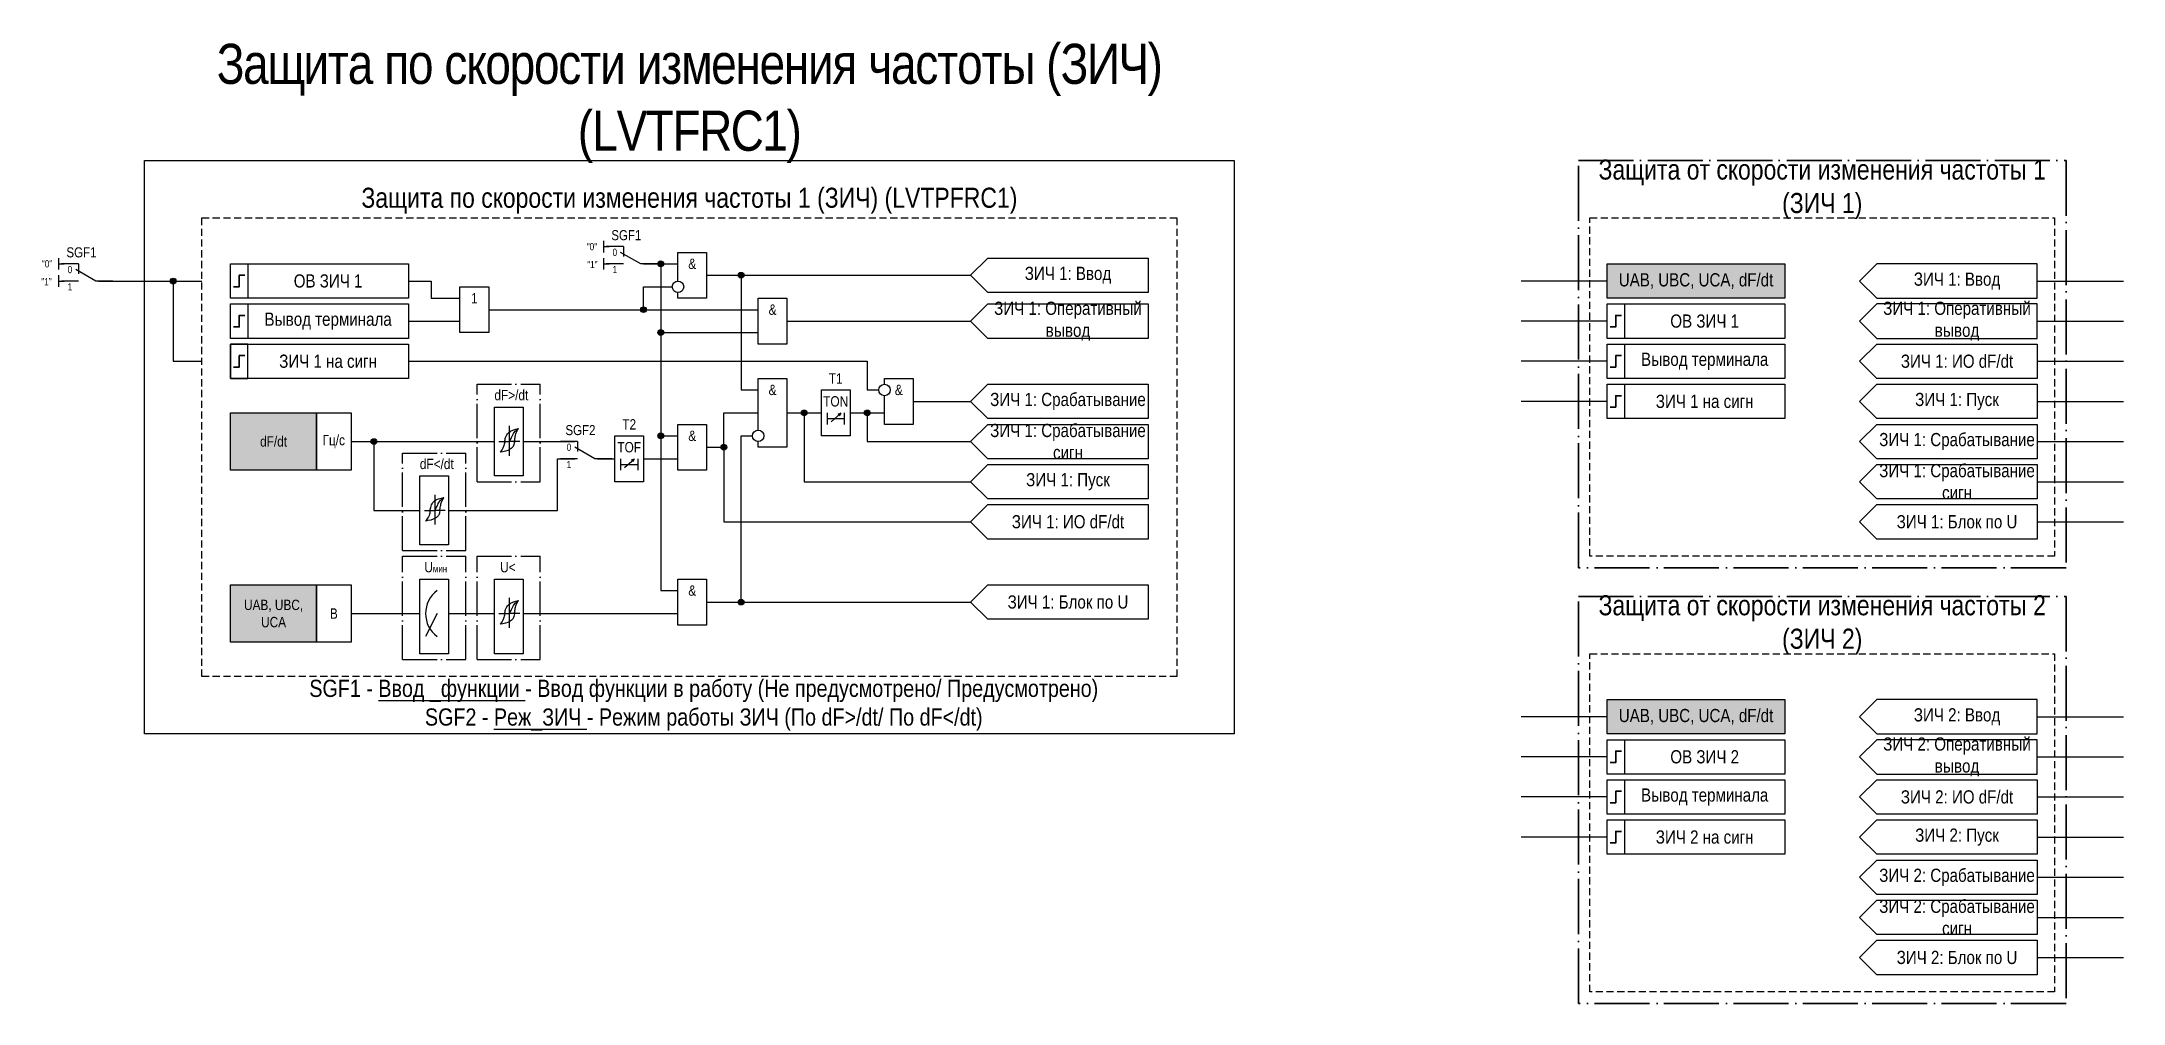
# Model space of a CAD drawing. Header units: millimetres. Extents: x -18 to 345, y -47 to 121.
import ezdxf
from ezdxf.enums import TextEntityAlignment as Align

# ---------------------------------------------------------------- set-up
doc = ezdxf.new("R2010")
doc.units = ezdxf.units.MM
doc.linetypes.add('ACAD_ISO04W100', pattern=[30, 24, -3, 0, -3])
doc.linetypes.add('штриховая2', pattern=[0.375, 0.25, -0.125])
doc.layers.add('TEXT', color=7, linetype='Continuous', lineweight=25)
doc.layers.add('Основная', color=7, linetype='Continuous')
doc.styles.add('1.8_Gost_RD', font='ARIALN.TTF', dxfattribs={"height": 1.8})
doc.styles.add('2.5_Gost_RD', font='ARIALN.TTF', dxfattribs={"height": 2.5})
doc.styles.add('3.5_Gost_RD', font='ARIALN.TTF', dxfattribs={"height": 3.5})
doc.styles.add('Вывод', font='ARIALN.TTF', dxfattribs={"height": 2.5})
doc.styles.add('Компонент', font='ARIALN.TTF', dxfattribs={"height": 3.5})

# ---------------------------------------------------------------- blocks, each defined once
blk = doc.blocks.new('*U70')
at = {"layer": 'Основная', "linetype": 'ACAD_ISO04W100', "ltscale": 0.25}
for p, q in [((0, 0), (11, 0)), ((0, -18), (0, 0)), ((11, -18), (11, 0)), ((0, -18), (11, -18))]:
    blk.add_line(p, q, dxfattribs=at)
at = {"layer": 'Основная', "style": 'Компонент'}
blk.add_attdef('ОУ', text='', height=3.5, dxfattribs=at).set_placement((11, 0), align=Align.MIDDLE_CENTER)
blk = doc.blocks.new('Точка')
at = {"ltscale": 100}
h = blk.add_hatch(color=256, dxfattribs=at)
h.dxf.hatch_style = 1
edge = h.paths.add_edge_path()
edge.add_arc((0, 0), 0.5, 0, 360)
blk.add_circle((0, 0), 0.5, dxfattribs=at)
blk = doc.blocks.new('*U90')
at = {"layer": 'Основная', "linetype": 'ACAD_ISO04W100', "ltscale": 0.25}
for p, q in [((0, 0), (11, 0)), ((0, -17), (0, 0)), ((11, -17), (11, 0)), ((0, -17), (11, -17))]:
    blk.add_line(p, q, dxfattribs=at)
at = {"layer": 'Основная', "style": 'Компонент'}
blk.add_attdef('ОУ', text='', height=3.5, dxfattribs=at).set_placement((11, 0), align=Align.MIDDLE_CENTER)
blk = doc.blocks.new('*U79')
at = {"layer": 'Основная', "color": 0}
blk.add_line((0, 0), (7, 4), dxfattribs=at)
at = {"layer": 'Основная', "ltscale": 0.35}
blk.add_line((6, 6), (6, 2.5), dxfattribs=at)
blk = doc.blocks.new('*U81')
at = {"layer": 'Основная', "color": 0}
for p, q in [((-3, 6), (-9, 6)), ((-3, 0), (-9, 0)), ((9, 0), (3, 0))]:
    blk.add_line(p, q, dxfattribs=at)
at = {"layer": 'Основная', "ltscale": 0.25, "xscale": -1}
blk.add_blockref('*U79', (3, 0), dxfattribs=at)
at = {"layer": 'Основная'}
for tag, height, style, p in [('ОУ', 3.5, 'Компонент', (-2, 10)), ('В1', 2.5, 'Вывод', (-14, 6)), ('В2', 2.5, 'Вывод', (-6, 4)), ('В3', 2.5, 'Вывод', (-6, -2))]:
    blk.add_attdef(tag, text='', height=height, dxfattribs=dict(at, style=style)).set_placement(p, align=Align.MIDDLE_CENTER)

msp = doc.modelspace()

# ---------------------------------------------------------------- hatches: boundary and pattern name
at = {"ltscale": 100, "true_color": 0xf7941d}
h = msp.add_hatch(color=30, dxfattribs=at)
h.dxf.hatch_style = 1
h.paths.add_polyline_path([(255, 82), (286, 82), (286, 76), (255, 76)])
at = {"ltscale": 100, "true_color": 0xef8637}
h = msp.add_hatch(color=30, dxfattribs=at)
h.dxf.hatch_style = 1
h.paths.add_polyline_path([(15, 56), (30, 56), (30, 46), (15, 46)])
h = msp.add_hatch(color=30, dxfattribs=at)
h.dxf.hatch_style = 1
h.paths.add_polyline_path([(15, 26), (30, 26), (30, 16), (15, 16)])
at = {"ltscale": 100, "true_color": 0xf7941d}
h = msp.add_hatch(color=30, dxfattribs=at)
h.dxf.hatch_style = 1
h.paths.add_polyline_path([(255, 6), (286, 6), (286, 0), (255, 0)])

# ---------------------------------------------------------------- linework, layer by layer
at = {"ltscale": 100}
for p, q in [((80, 86), (80, 84)), ((80, 85), (81, 85)), ((80, 83), (80, 81)), ((80, 82), (81, 82)), ((255, 79), (240, 79)), ((330, 79), (345, 79)), ((255, 72), (240, 72)), ((330, 72), (345, 72)), ((255, 65), (240, 65)), ((330, 65), (345, 65)), ((255, 58), (240, 58)), ((330, 58), (345, 58)), ((330, 51), (345, 51)), ((83.7, 46.46), (85.37, 47.95)), ((85.37, 47.95), (84.85, 47.73)), ((85.37, 47.95), (85.11, 47.48)), ((330, 44), (345, 44)), ((330, 37), (345, 37)), ((255, 3), (240, 3)), ((330, 3), (345, 3)), ((255, -4), (240, -4)), ((330, -4), (345, -4)), ((255, -11), (240, -11)), ((330, -11), (345, -11)), ((255, -18), (240, -18)), ((330, -18), (345, -18)), ((330, -25), (345, -25)), ((330, -32), (345, -32)), ((330, -39), (345, -39))]:
    msp.add_line(p, q, dxfattribs=at)
at = {"color": 6, "ltscale": 100}
for p, q in [((-15, 83), (-15, 81)), ((-15, 82), (-14, 82)), ((-15, 80), (-15, 78)), ((-15, 79), (-14, 79))]:
    msp.add_line(p, q, dxfattribs=at)
at = {"color": 7, "ltscale": 100}
for p, q in [((119.7, 54.46), (121.37, 55.95)), ((121.37, 55.95), (120.85, 55.73)), ((121.37, 55.95), (121.11, 55.48)), ((61.79, 51), (63.6, 51)), ((65.42, 51), (63.6, 51)), ((48.79, 39), (50.6, 39)), ((52.42, 39), (50.6, 39)), ((51, 21), (49, 17)), ((61.79, 21), (63.6, 21)), ((65.42, 21), (63.6, 21))]:
    msp.add_line(p, q, dxfattribs=at)
for p, q in [((63.6, 53.72), (63.6, 48.52)), ((50.6, 41.72), (50.6, 36.52)), ((63.6, 23.72), (63.6, 18.52))]:
    msp.add_line(p, q)
at = {"color": 3, "ltscale": 100}
msp.add_lwpolyline([(0, 100), (190, 100), (190, 0), (0, 0)], close=True, dxfattribs=at)
at = {"color": 251, "linetype": 'ACAD_ISO04W100', "lineweight": 30, "ltscale": 0.4, "true_color": 0x58595b}
for points in [[(250, 100), (335, 100), (335, 29), (250, 29)], [(250, 24), (335, 24), (335, -47), (250, -47)]]:
    msp.add_lwpolyline(points, close=True, dxfattribs=at)
at = {"linetype": 'штриховая2', "ltscale": 5}
for points in [[(10, 90), (180, 90), (180, 10), (10, 10)], [(252, 90), (333, 90), (333, 31), (252, 31)], [(252, 14), (333, 14), (333, -45), (252, -45)]]:
    msp.add_lwpolyline(points, close=True, dxfattribs=at)
at = {"ltscale": 100}
for points in [[(93, 79), (93, 84), (98, 84), (98, 76), (93, 76), (93, 77)], [(87, 82), (90, 82), (90, 52), (93, 52)], [(87, 82), (90, 82), (90, 25), (93, 25)], [(87, 82), (93, 82)], [(87, 82), (90, 82), (90, 70), (107, 70)], [(98, 80), (144, 80)], [(98, 80), (104, 80), (104, 60), (107, 60)], [(46, 79), (50, 79), (50, 76), (55, 76)], [(60, 74), (87, 74), (87, 78), (92, 78)], [(60, 74), (107, 74)], [(46, 72), (55, 72)], [(112, 72), (144, 72)], [(46, 65), (126, 65), (126, 60), (128, 60)], [(107, 53), (107, 53), (107, 62), (112, 62), (112, 50), (107, 50), (107, 51)], [(129, 61), (129, 62), (134, 62), (134, 54), (129, 54), (129, 59)], [(98, 50), (101, 50), (101, 56), (107, 56)], [(112, 56), (118, 56)], [(112, 56), (115, 56), (115, 44), (144, 44)], [(119, 56), (119, 54)], [(119, 55), (122, 55)], [(122, 56), (122, 54)], [(123, 56), (126, 56), (126, 51), (144, 51)], [(123, 56), (129, 56)], [(134, 58), (144, 58)], [(36, 51), (61, 51)], [(36, 51), (40, 51), (40, 39), (48, 39)], [(66, 51), (75, 51)], [(98, 23), (104, 23), (104, 52), (106, 52)], [(53, 39), (72, 39), (72, 48), (75, 48)], [(79, 48), (82, 48)], [(83, 48), (83, 46)], [(86, 48), (86, 46)], [(87, 48), (93, 48)], [(98, 50), (101, 50), (101, 37), (144, 37)], [(83, 47), (86, 47)], [(98, 23), (144, 23)], [(36, 21), (48, 21)], [(53, 21), (61, 21)], [(66, 21), (93, 21)]]:
    msp.add_lwpolyline(points, dxfattribs=at)
for points in [[(15, 82), (18, 82), (18, 76), (15, 76)], [(15, 82), (46, 82), (46, 76), (15, 76)], [(175, 83), (175, 77), (147, 77), (144, 80), (147, 83)], [(255, 82), (286, 82), (286, 76), (255, 76)], [(302, 76), (330, 76), (330, 82), (302, 82), (299, 79)], [(55, 78), (60, 78), (60, 70), (55, 70)], [(15, 75), (46, 75), (46, 69), (15, 69)], [(15, 75), (18, 75), (18, 69), (15, 69)], [(107, 76), (112, 76), (112, 68), (107, 68)], [(175, 75), (175, 69), (147, 69), (144, 72), (147, 75)], [(255, 75), (258, 75), (258, 69), (255, 69)], [(255, 75), (286, 75), (286, 69), (255, 69)], [(302, 69), (330, 69), (330, 75), (302, 75), (299, 72)], [(15, 62), (18, 62), (18, 68), (15, 68)], [(15, 68), (46, 68), (46, 62), (15, 62)], [(255, 68), (286, 68), (286, 62), (255, 62)], [(255, 68), (258, 68), (258, 62), (255, 62)], [(299, 65), (302, 68), (330, 68), (330, 62), (302, 62)], [(118, 60), (123, 60), (123, 52), (118, 52)], [(147, 61), (175, 61), (175, 55), (147, 55), (144, 58)], [(255, 61), (258, 61), (258, 55), (255, 55)], [(255, 61), (286, 61), (286, 55), (255, 55)], [(299, 58), (302, 61), (330, 61), (330, 55), (302, 55)], [(15, 56), (30, 56), (30, 46), (15, 46)], [(30, 56), (36, 56), (36, 46), (30, 46)], [(61, 57), (66, 57), (66, 45), (61, 45)], [(82, 52), (87, 52), (87, 44), (82, 44)], [(93, 54), (98, 54), (98, 46), (93, 46)], [(147, 54), (175, 54), (175, 48), (147, 48), (144, 51)], [(302, 54), (330, 54), (330, 48), (302, 48), (299, 51)], [(48, 45), (53, 45), (53, 33), (48, 33)], [(144, 44), (147, 47), (175, 47), (175, 41), (147, 41)], [(302, 47), (330, 47), (330, 41), (302, 41), (299, 44)], [(144, 37), (147, 40), (175, 40), (175, 34), (147, 34)], [(299, 37), (302, 40), (330, 40), (330, 34), (302, 34)], [(15, 26), (30, 26), (30, 16), (15, 16)], [(30, 26), (36, 26), (36, 16), (30, 16)], [(48, 27), (53, 27), (53, 14), (48, 14)], [(61, 27), (66, 27), (66, 14), (61, 14)], [(93, 27), (98, 27), (98, 19), (93, 19)], [(144, 23), (147, 26), (175, 26), (175, 20), (147, 20)], [(255, 6), (286, 6), (286, 0), (255, 0)], [(302, 0), (330, 0), (330, 6), (302, 6), (299, 3)], [(255, -1), (258, -1), (258, -7), (255, -7)], [(255, -1), (286, -1), (286, -7), (255, -7)], [(302, -7), (330, -7), (330, -1), (302, -1), (299, -4)], [(255, -8), (286, -8), (286, -14), (255, -14)], [(255, -8), (258, -8), (258, -14), (255, -14)], [(299, -11), (302, -8), (330, -8), (330, -14), (302, -14)], [(255, -15), (258, -15), (258, -21), (255, -21)], [(255, -15), (286, -15), (286, -21), (255, -21)], [(299, -18), (302, -15), (330, -15), (330, -21), (302, -21)], [(302, -22), (330, -22), (330, -28), (302, -28), (299, -25)], [(302, -29), (330, -29), (330, -35), (302, -35), (299, -32)], [(299, -39), (302, -36), (330, -36), (330, -42), (302, -42)]]:
    msp.add_lwpolyline(points, close=True, dxfattribs=at)
at = {"lineweight": 30, "ltscale": 100}
for points in [[(17.5, 80), (16.5, 80), (16.5, 78), (15.5, 78)], [(17.5, 73), (16.5, 73), (16.5, 71), (15.5, 71)], [(257.5, 73), (256.5, 73), (256.5, 71), (255.5, 71)], [(17.5, 66), (16.5, 66), (16.5, 64), (15.5, 64)], [(257.5, 66), (256.5, 66), (256.5, 64), (255.5, 64)], [(257.5, 59), (256.5, 59), (256.5, 57), (255.5, 57)], [(257.5, -3), (256.5, -3), (256.5, -5), (255.5, -5)], [(257.5, -10), (256.5, -10), (256.5, -12), (255.5, -12)], [(257.5, -17), (256.5, -17), (256.5, -19), (255.5, -19)]]:
    msp.add_lwpolyline(points, dxfattribs=at)
at = {"color": 6, "ltscale": 100}
for points in [[(-8, 79), (10, 79)], [(-8, 79), (5, 79), (5, 65), (10, 65)]]:
    msp.add_lwpolyline(points, dxfattribs=at)
msp.add_circle((93, 78), 1)
at = {"ltscale": 100}
for centre in [(129, 60), (107, 52)]:
    msp.add_circle(centre, 1, dxfattribs=at)
at = {"color": 7, "ltscale": 100}
msp.add_arc((54, 21), 5, 126.8699, 233.1301, dxfattribs=at)
for points in [[(62.8, 50.92), (62.6, 50.13), (62, 49.12)], [(64.48, 50.92), (64.25, 50.13), (63.76, 49.67), (62, 49.12)], [(62.8, 50.92), (62.95, 51.71), (63.44, 52.54), (65.2, 53.26)], [(63.6, 51), (64, 51.72), (64.47, 52.6), (65.2, 53.26)], [(64.48, 50.92), (64.6, 51.71), (64.81, 52.54), (65.2, 53.26)], [(49.8, 38.92), (49.95, 39.71), (50.44, 40.54), (52.2, 41.26)], [(50.6, 39), (51, 39.72), (51.47, 40.6), (52.2, 41.26)], [(51.48, 38.92), (51.6, 39.71), (51.81, 40.54), (52.2, 41.26)], [(49.8, 38.92), (49.6, 38.13), (49, 37.12)], [(51.48, 38.92), (51.25, 38.13), (50.76, 37.67), (49, 37.12)], [(62.8, 20.92), (62.95, 21.71), (63.44, 22.54), (65.2, 23.26)], [(63.6, 21), (64, 21.72), (64.47, 22.6), (65.2, 23.26)], [(64.48, 20.92), (64.6, 21.71), (64.81, 22.54), (65.2, 23.26)], [(62.8, 20.92), (62.6, 20.13), (62, 19.12)], [(64.48, 20.92), (64.25, 20.13), (63.76, 19.67), (62, 19.12)]]:
    msp.add_spline(points, degree=3)

# ---------------------------------------------------------------- block references
at = {"ltscale": 100}
for p in [(90, 82), (104, 80), (5, 79), (87, 74), (90, 70), (115, 56), (126, 56), (40, 51), (90, 52), (101, 50)]:
    msp.add_blockref('Точка', p, dxfattribs=at)
at = {"color": 1, "ltscale": 100}
msp.add_blockref('Точка', (104, 23), dxfattribs=at)
at = {"layer": 'Основная', "ltscale": 0.25, "xscale": 0.5, "yscale": 0.5, "zscale": 0.5}
msp.add_blockref('*U81', (85, 82), dxfattribs=at).add_auto_attribs({'ОУ': 'SGF1', 'В1': '"0"', 'В2': '0', 'В3': '1'})
at = {"layer": 'Основная', "color": 6, "ltscale": 0.25, "xscale": 0.5, "yscale": 0.5, "zscale": 0.5}
msp.add_blockref('*U81', (-10, 79), dxfattribs=at).add_auto_attribs({'ОУ': 'SGF1', 'В1': '"0"', 'В2': '0', 'В3': '1'})
at = {"layer": 'Основная', "ltscale": 0.25}
for name, p in [('*U90', (58, 61)), ('*U90', (45, 49)), ('*U70', (45, 31)), ('*U70', (58, 31))]:
    msp.add_blockref(name, p, dxfattribs=at)
ref = msp.add_blockref('*U81', (77, 48), dxfattribs=dict(at, xscale=0.5, yscale=0.5, zscale=0.5))
ref.add_attrib('ОУ', 'SGF2', dxfattribs={"height": 1.75, "style": 'Компонент'}).set_placement((76, 53), align=Align.MIDDLE_CENTER)
ref.add_attrib('В2', '0', dxfattribs={"height": 1.25, "style": 'Вывод'}).set_placement((74, 50), align=Align.MIDDLE_CENTER)
ref.add_attrib('В3', '1', dxfattribs={"height": 1.25, "style": 'Вывод'}).set_placement((74, 47), align=Align.MIDDLE_CENTER)

# ---------------------------------------------------------------- texts
at = {"ltscale": 100, "insert": (77.17, 82.5), "char_height": 1.25, "attachment_point": 1, "style": '3.5_Gost_RD'}
msp.add_mtext_dynamic_manual_height_columns('"1"', width=2, gutter_width=17.5, heights=[0], dxfattribs=at)
at = {"ltscale": 100, "char_height": 1.8, "attachment_point": 5}
for s, insert, width, style in [('&', (95.5, 82), 5, '2.5_Gost_RD'), ('1', (57.5, 76), 5, '2.5_Gost_RD'), ('&', (109.5, 74), 5, '2.5_Gost_RD'), ('T1', (120.5, 62), 5, '2.5_Gost_RD'), ('&', (109.5, 60), 5, '2.5_Gost_RD'), ('TON', (120.5, 58), 5, '2.5_Gost_RD'), ('&', (131.5, 60), 5, '2.5_Gost_RD'), ('T2', (84.5, 54), 5, '2.5_Gost_RD'), ('dF/dt', (22.5, 51), 15, '1.8_Gost_RD'), ('Гц/с', (33, 51), 6, '1.8_Gost_RD'), ('TOF', (84.5, 50), 5, '2.5_Gost_RD'), ('&', (95.5, 52), 5, '2.5_Gost_RD'), ('&', (95.5, 25), 5, '2.5_Gost_RD'), ('UAB, UBC, ^JUCA', (22.5, 21), 15, '1.8_Gost_RD'), ('В', (33, 21), 6, '1.8_Gost_RD')]:
    msp.add_mtext(s, dxfattribs=dict(at, insert=insert, width=width, style=style))
at = {"color": 6, "ltscale": 100, "insert": (-18, 79.5), "char_height": 1.25, "attachment_point": 1, "style": '3.5_Gost_RD'}
msp.add_mtext_dynamic_manual_height_columns('"1"', width=2, gutter_width=17.5, heights=[0], dxfattribs=at)
at = {"color": 7, "ltscale": 100, "char_height": 1.8, "attachment_point": 1, "style": '1.8_Gost_RD'}
for s, width, insert in [('dF>/dt', 6, (61, 60)), ('dF</dt', 6, (48, 48)), ('\\pi2.78586;U{\\H0.66667x;мин}', 10, (46, 30)), ('U<', 4, (62, 30))]:
    msp.add_mtext_dynamic_manual_height_columns(s, width=width, gutter_width=17.5, heights=[0], dxfattribs=dict(at, insert=insert))
at = {"layer": 'TEXT', "color": 30, "ltscale": 100, "attachment_point": 5, "style": '3.5_Gost_RD'}
for s, insert, char_height, width in [('{\\T0.95;\\C3;Защита по скорости изменения частоты (ЗИЧ) (LVTFRC1)}', (95, 110), 7, 190), ('Защита от скорости изменения частоты 1\\P(ЗИЧ 1)', (292.5, 95), 3.5, 85), ('Защита по скорости изменения частоты 1 (ЗИЧ) (LVTPFRC1)', (95, 93), 3.5, 170), ('Защита от скорости изменения частоты 2\\P(ЗИЧ 2)', (292.5, 19), 3.5, 85), ('SGF1 - {\\LВвод _функции} - Ввод функции в работу (Не предусмотрено/ Предусмотрено)\\PSGF2 - {\\LРеж_ЗИЧ} - Режим работы ЗИЧ (По dF>/dt/ По dF</dt)', (97.5, 5), 3, 165)]:
    msp.add_mtext(s, dxfattribs=dict(at, insert=insert, char_height=char_height, width=width))
at = {"layer": 'TEXT', "color": 0, "ltscale": 100, "char_height": 2.3, "attachment_point": 5, "style": '2.5_Gost_RD'}
for s, insert, width in [('{\\C256;ОВ ЗИЧ 1}', (32, 79), 28), ('{\\C256;UAB, UBC, UCA, dF/dt}', (270.5, 79), 31), ('{\\C256;Вывод терминала}', (32, 72), 28), ('{\\C256;ОВ ЗИЧ 1}', (272, 72), 28), ('{\\C256;ЗИЧ 1 на сигн}', (32, 65), 28), ('{\\C256;Вывод терминала}', (272, 65), 28), ('{\\C256;ЗИЧ 1: Срабатывание}', (161, 58), 28), ('{\\C256;ЗИЧ 1 на сигн}', (272, 58), 28), ('{\\C256;ЗИЧ 1: Пуск}', (316, 58), 28), ('{\\C256;ЗИЧ 1: Срабатывание}', (316, 51), 28), ('{\\C256;ЗИЧ 1: Срабатывание сигн}', (316, 44), 28), ('{\\C256;ЗИЧ 1: Пуск}', (161, 44), 28), ('{\\C256;ЗИЧ 1: ИО \\C7;dF/dt}', (161, 37), 28), ('{\\C256;ЗИЧ 1: Блок по U}', (316, 37), 28), ('{\\C256;ЗИЧ 1: Блок по U}', (161, 23), 28), ('{\\C256;UAB, UBC, UCA, dF/dt}', (270.5, 3), 31), ('{\\C256;ОВ ЗИЧ 2}', (272, -4), 28), ('{\\C256;Вывод терминала}', (272, -11), 28), ('{\\C256;ЗИЧ 2 на сигн}', (272, -18), 28), ('{\\C256;ЗИЧ 2: Пуск}', (316, -18), 28), ('{\\C256;ЗИЧ 2: Срабатывание}', (316, -25), 28), ('{\\C256;ЗИЧ 2: Срабатывание сигн}', (316, -32), 28), ('{\\C256;ЗИЧ 2: Блок по U}', (316, -39), 28)]:
    msp.add_mtext(s, dxfattribs=dict(at, insert=insert, width=width))
at = {"layer": 'TEXT', "ltscale": 100, "char_height": 2.3, "width": 28, "attachment_point": 5, "style": '2.5_Gost_RD'}
for s, insert in [('ЗИЧ 1: Ввод', (161, 80)), ('ЗИЧ 1: Ввод', (316, 79)), ('ЗИЧ 1: Оперативный вывод', (161, 72)), ('ЗИЧ 1: Оперативный вывод', (316, 72)), ('ЗИЧ 1: Срабатывание^Jсигн', (161, 51)), ('ЗИЧ 2: Ввод', (316, 3)), ('ЗИЧ 2: Оперативный вывод', (316, -4))]:
    msp.add_mtext(s, dxfattribs=dict(at, insert=insert))
at = {"layer": 'TEXT', "color": 3, "ltscale": 100, "char_height": 2.3, "width": 28, "attachment_point": 5, "style": '2.5_Gost_RD'}
for s, insert in [('ЗИЧ 1: ИО dF/dt', (316, 65)), ('ЗИЧ 2: ИО dF/dt', (316, -11))]:
    msp.add_mtext(s, dxfattribs=dict(at, insert=insert))

doc.saveas('drawing.dxf')
